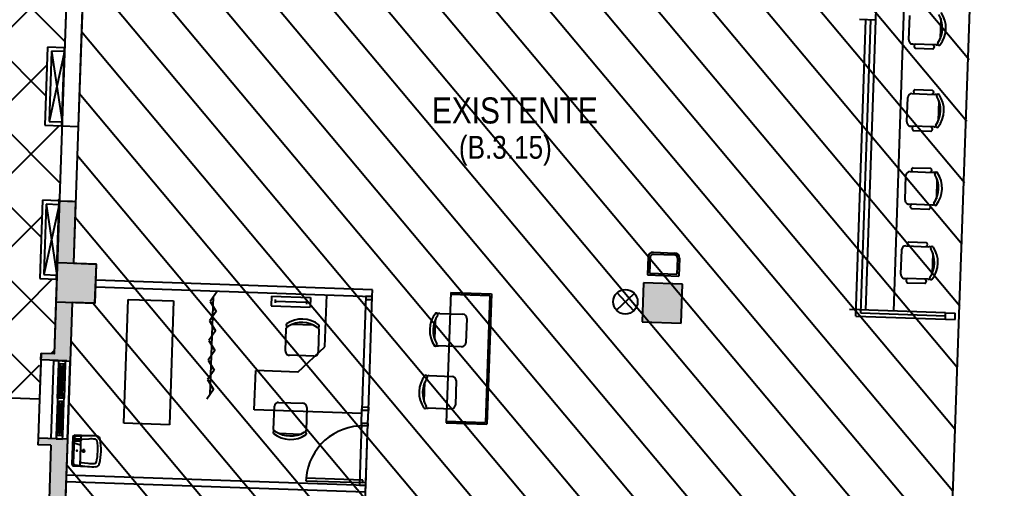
# Model space of a CAD drawing. Extents: x -28 to 149, y -33 to 76.
# Drawn here: x 68.86 to 83.87, y 14.51 to 21.71 of the extents above; entities that cross this region are included whole.
import ezdxf

# ---------------------------------------------------------------- set-up
doc = ezdxf.new("R2010")
doc.units = 0
doc.linetypes.add('DASHDOT2', pattern=[12.7, 6.35, -3.175, 0, -3.175])
for name, color, linetype in [('arq-existente', 3, 'DASHDOT2'), ('arq-hatch', 252, 'Continuous'), ('arq-proyección edificios anexos', 250, 'Continuous')]:
    doc.layers.add(name, color=color, linetype=linetype)
doc.styles.add('dape 1', font='swissck.ttf', dxfattribs={"height": 4})

# ---------------------------------------------------------------- blocks, each defined once
blk = doc.blocks.new('Torre Sur')
h = blk.add_hatch(color=256)
h.paths.add_polyline_path([(-5.644, 19.205), (-5.394, 19.196), (-5.362, 20.146), (-5.612, 20.154)])
h.paths.add_polyline_path([(-5.415, 18.597), (-5.665, 18.605), (-5.692, 17.806), (-5.892, 17.813), (-5.896, 17.713), (-5.496, 17.699), (-5.446, 17.697)])
for points in [[(-5.044, 19.184), (-5.644, 19.205), (-5.665, 18.605), (-5.065, 18.585)], [(3.95, 18.876), (3.351, 18.896), (3.33, 18.296), (3.93, 18.276)], [(-5.487, 16.498), (-5.937, 16.513), (-5.94, 16.414), (-5.74, 16.407), (-5.775, 15.407), (-5.974, 15.414), (-5.978, 15.314), (-5.578, 15.3), (-5.528, 15.299)]]:
    blk.add_hatch(color=256).paths.add_polyline_path(points)
for p, q in [((6.916, 22.926), (7.07, 27.423)), ((7.495, 27.409), (7.188, 18.464)), ((-5.459, 24.602), (-5.572, 21.304)), ((-5.459, 24.602), (-5.572, 21.304)), ((-5.209, 24.593), (-5.322, 21.295)), ((7.424, 22.623), (7.437, 22.998)), ((6.61, 18.384), (6.766, 22.931)), ((6.916, 22.926), (6.666, 22.935)), ((6.687, 18.431), (6.841, 22.929)), ((6.763, 18.479), (6.916, 22.926)), ((7.915, 22.949), (7.904, 22.64)), ((-5.791, 22.512), (-5.832, 21.313)), ((-5.531, 22.503), (-5.791, 22.512)), ((7.839, 22.547), (7.485, 22.559)), ((-5.733, 22.45), (-5.77, 21.371)), ((-5.533, 22.443), (-5.77, 21.371)), ((-5.733, 22.45), (-5.57, 21.364)), ((-5.533, 22.443), (-5.733, 22.45)), ((-5.572, 21.304), (-5.531, 22.503)), ((-5.57, 21.364), (-5.533, 22.443)), ((7.527, 22.494), (7.792, 22.485)), ((7.471, 21.799), (7.825, 21.787)), ((7.518, 21.86), (7.783, 21.851)), ((7.394, 21.364), (7.407, 21.739)), ((7.884, 21.69), (7.874, 21.38)), ((-5.832, 21.313), (-5.572, 21.304)), ((-5.77, 21.371), (-5.57, 21.364)), ((-5.572, 21.304), (-5.322, 21.295)), ((7.808, 21.287), (7.454, 21.299)), ((7.496, 21.234), (7.762, 21.225)), ((7.443, 20.602), (7.797, 20.59)), ((7.489, 20.663), (7.755, 20.654)), ((7.366, 20.167), (7.378, 20.542)), ((7.856, 20.493), (7.846, 20.183)), ((-5.871, 20.163), (-5.913, 18.964)), ((-5.612, 20.154), (-5.871, 20.163)), ((-5.653, 18.955), (-5.612, 20.154)), ((-5.612, 20.154), (-5.644, 19.205)), ((-5.612, 20.154), (-5.644, 19.205)), ((-5.612, 20.154), (-5.412, 20.148)), ((-5.612, 20.154), (-5.362, 20.146)), ((-5.612, 20.154), (-5.412, 20.148)), ((-5.362, 20.146), (-5.394, 19.196)), ((-5.813, 20.101), (-5.851, 19.022)), ((-5.614, 20.095), (-5.851, 19.022)), ((-5.813, 20.101), (-5.651, 19.015)), ((-5.614, 20.095), (-5.813, 20.101)), ((-5.651, 19.015), (-5.614, 20.095)), ((7.78, 20.09), (7.426, 20.102)), ((7.468, 20.038), (7.733, 20.028)), ((7.425, 19.524), (7.69, 19.515)), ((3.502, 19.365), (3.831, 19.354)), ((7.301, 19.028), (7.314, 19.403)), ((7.378, 19.463), (7.732, 19.451)), ((3.424, 19.293), (3.415, 19.018)), ((3.454, 19.292), (3.446, 19.047)), ((3.5, 19.335), (3.83, 19.324)), ((3.874, 19.277), (3.865, 19.032)), ((3.904, 19.276), (3.894, 19.001)), ((7.791, 19.354), (7.781, 19.044)), ((-5.644, 19.205), (-5.665, 18.605)), ((-5.044, 19.184), (-5.644, 19.205)), ((-5.065, 18.585), (-5.044, 19.184)), ((-5.913, 18.964), (-5.653, 18.955)), ((-5.851, 19.022), (-5.651, 19.015)), ((-0.806, 18.789), (-5.053, 18.935)), ((3.415, 19.018), (3.894, 19.001)), ((3.446, 19.047), (3.865, 19.032)), ((7.715, 18.951), (7.361, 18.964)), ((-5.057, 18.835), (-0.809, 18.689)), ((-3.19, 18.764), (-3.299, 18.612)), ((-0.809, 18.689), (-0.806, 18.789)), ((3.351, 18.896), (3.33, 18.296)), ((3.95, 18.876), (3.351, 18.896)), ((3.93, 18.276), (3.95, 18.876)), ((7.403, 18.899), (7.669, 18.89)), ((-4.623, 16.744), (-4.557, 18.643)), ((-4.557, 18.643), (-3.858, 18.619)), ((-3.858, 18.619), (-3.923, 16.72)), ((-3.299, 18.612), (-3.204, 18.458)), ((-3.298, 17.186), (-3.246, 18.685)), ((-2.356, 18.693), (-2.361, 18.543)), ((-2.356, 18.693), (-1.757, 18.672)), ((-2.298, 18.639), (-2.299, 18.588)), ((-2.298, 18.616), (-1.82, 18.599)), ((-1.819, 18.622), (-1.821, 18.571)), ((-1.757, 18.672), (-1.762, 18.522)), ((-1.536, 17.913), (-1.509, 18.713)), ((-0.909, 18.692), (-0.969, 16.943)), ((-0.909, 18.692), (-0.911, 18.642)), ((-0.911, 18.642), (-0.811, 18.639)), ((-0.809, 18.689), (-0.909, 18.692)), ((-0.809, 18.689), (-0.909, 18.692)), ((-0.869, 16.94), (-0.809, 18.689)), ((-0.811, 18.639), (-0.809, 18.689)), ((0.394, 18.748), (0.325, 16.749)), ((0.393, 18.723), (0.993, 18.702)), ((0.394, 18.748), (1.018, 18.726)), ((0.993, 18.702), (0.926, 16.753)), ((1.018, 18.726), (0.95, 16.727)), ((2.937, 18.478), (3.211, 18.734)), ((3.202, 18.469), (2.946, 18.743)), ((-5.665, 18.605), (-5.692, 17.806)), ((-5.665, 18.605), (-5.065, 18.585)), ((-5.415, 18.597), (-5.446, 17.697)), ((-3.204, 18.458), (-3.309, 18.312)), ((-2.361, 18.543), (-1.762, 18.522)), ((7.988, 18.437), (6.513, 18.487)), ((-3.309, 18.312), (-3.214, 18.159)), ((0.149, 18.025), (0.16, 18.335)), ((0.225, 18.428), (0.579, 18.416)), ((0.64, 18.351), (0.627, 17.976)), ((6.61, 18.384), (7.984, 18.337)), ((7.986, 18.387), (6.687, 18.431)), ((7.984, 18.337), (7.988, 18.437)), ((7.984, 18.337), (8.134, 18.332)), ((7.988, 18.437), (8.137, 18.432)), ((8.134, 18.332), (8.137, 18.432)), ((-3.214, 18.159), (-3.319, 18.012)), ((-2.141, 17.849), (-2.129, 18.203)), ((-2.032, 18.262), (-1.722, 18.252)), ((-1.629, 18.186), (-1.641, 17.832)), ((3.33, 18.296), (3.93, 18.276)), ((-3.319, 18.012), (-3.225, 17.859)), ((-3.225, 17.859), (-3.33, 17.712)), ((-1.95, 17.527), (-1.536, 17.913)), ((0.562, 17.916), (0.208, 17.928)), ((-5.896, 17.713), (-5.937, 16.513)), ((-5.896, 17.713), (-5.892, 17.813)), ((-5.496, 17.699), (-5.896, 17.713)), ((-5.692, 17.806), (-5.892, 17.813)), ((-3.33, 17.712), (-3.235, 17.559)), ((-1.706, 17.772), (-2.081, 17.785)), ((-5.737, 16.507), (-5.696, 17.706)), ((-5.737, 16.507), (-5.696, 17.706)), ((-5.696, 17.706), (-5.496, 17.699)), ((-5.696, 17.706), (-5.496, 17.699)), ((-5.696, 17.706), (-5.496, 17.699)), ((-5.696, 17.706), (-5.496, 17.699)), ((-5.696, 17.706), (-5.496, 17.699)), ((-5.696, 17.706), (-5.496, 17.699)), ((-5.696, 17.706), (-5.496, 17.699)), ((-5.696, 17.706), (-5.496, 17.699)), ((-5.696, 17.706), (-5.496, 17.699)), ((-5.696, 17.706), (-5.496, 17.699)), ((-5.696, 17.706), (-5.446, 17.697)), ((-5.659, 17.705), (-5.532, 17.7)), ((-5.659, 17.705), (-5.532, 17.7)), ((-5.64, 17.129), (-5.621, 17.653)), ((-5.632, 17.704), (-5.557, 17.701)), ((-5.632, 17.704), (-5.557, 17.701)), ((-5.621, 17.653), (-5.62, 17.703)), ((-5.522, 17.65), (-5.621, 17.653)), ((-5.62, 17.703), (-5.52, 17.7)), ((-5.598, 17.618), (-5.613, 17.163)), ((-5.597, 17.652), (-5.598, 17.618)), ((-5.598, 17.618), (-5.577, 17.603)), ((-5.547, 17.651), (-5.597, 17.652)), ((-5.59, 17.162), (-5.575, 17.617)), ((-5.571, 17.617), (-5.586, 17.162)), ((-5.577, 17.603), (-5.577, 17.619)), ((-5.577, 17.619), (-5.569, 17.619)), ((-5.575, 17.617), (-5.571, 17.617)), ((-5.569, 17.619), (-5.569, 17.603)), ((-5.569, 17.603), (-5.548, 17.616)), ((-5.563, 17.161), (-5.548, 17.616)), ((-5.548, 17.616), (-5.547, 17.651)), ((-5.522, 17.65), (-5.54, 17.125)), ((-5.52, 17.7), (-5.522, 17.65)), ((-5.487, 16.498), (-5.446, 17.697)), ((-5.487, 16.498), (-5.446, 17.697)), ((-3.235, 17.559), (-3.34, 17.412)), ((-3.34, 17.412), (-3.245, 17.259)), ((-2.62, 16.95), (-2.599, 17.55)), ((-1.95, 17.527), (-2.599, 17.55)), ((0.064, 17.473), (0.418, 17.461)), ((-3.245, 17.259), (-3.35, 17.113)), ((-0.012, 17.07), (-0.001, 17.38)), ((0.479, 17.396), (0.466, 17.022)), ((-5.64, 17.129), (-5.641, 17.079)), ((-5.54, 17.125), (-5.64, 17.129)), ((-5.615, 17.128), (-5.613, 17.163)), ((-5.565, 17.126), (-5.615, 17.128)), ((-5.613, 17.163), (-5.592, 17.176)), ((-5.592, 17.176), (-5.592, 17.16)), ((-5.592, 17.16), (-5.584, 17.16)), ((-5.586, 17.162), (-5.59, 17.162)), ((-5.584, 17.16), (-5.584, 17.175)), ((-5.584, 17.175), (-5.563, 17.161)), ((-5.563, 17.161), (-5.565, 17.126)), ((-5.541, 17.075), (-5.54, 17.125)), ((-5.641, 17.079), (-5.659, 16.554)), ((-5.641, 17.079), (-5.541, 17.075)), ((-5.633, 16.588), (-5.617, 17.043)), ((-5.616, 17.078), (-5.617, 17.043)), ((-5.617, 17.043), (-5.597, 17.028)), ((-5.566, 17.076), (-5.616, 17.078)), ((-5.594, 17.042), (-5.61, 16.587)), ((-5.606, 16.587), (-5.59, 17.042)), ((-5.597, 17.028), (-5.596, 17.044)), ((-5.596, 17.044), (-5.588, 17.044)), ((-5.59, 17.042), (-5.594, 17.042)), ((-5.588, 17.044), (-5.589, 17.028)), ((-5.589, 17.028), (-5.567, 17.041)), ((-5.567, 17.041), (-5.583, 16.586)), ((-5.567, 17.041), (-5.566, 17.076)), ((-5.559, 16.551), (-5.541, 17.075)), ((-2.324, 16.649), (-2.312, 17.003)), ((-2.247, 17.063), (-1.872, 17.05)), ((-1.812, 16.986), (-1.824, 16.632)), ((-0.969, 16.943), (-0.967, 16.993)), ((-0.967, 16.993), (-0.867, 16.99)), ((-0.867, 16.99), (-0.869, 16.94)), ((0.401, 16.961), (0.047, 16.973)), ((-0.971, 16.893), (-2.62, 16.95)), ((-0.976, 16.743), (-0.969, 16.943)), ((-0.869, 16.94), (-0.969, 16.943)), ((-0.969, 16.943), (-0.869, 16.94)), ((-0.869, 16.94), (-0.969, 16.943)), ((-0.876, 16.74), (-0.869, 16.94)), ((-3.923, 16.72), (-4.623, 16.744)), ((-0.976, 16.743), (-1.008, 15.794)), ((-0.977, 16.703), (-0.976, 16.743)), ((-0.877, 16.7), (-0.977, 16.703)), ((-0.876, 16.74), (-0.976, 16.743)), ((-0.876, 16.74), (-0.976, 16.743)), ((-0.976, 16.743), (-0.876, 16.74)), ((-0.945, 14.741), (-0.876, 16.74)), ((-0.909, 15.79), (-0.876, 16.74)), ((-0.876, 16.74), (-0.877, 16.7)), ((0.325, 16.749), (0.95, 16.727)), ((0.326, 16.774), (0.926, 16.753)), ((-5.937, 16.513), (-5.94, 16.414)), ((-5.487, 16.498), (-5.937, 16.513)), ((-5.659, 16.554), (-5.661, 16.504)), ((-5.559, 16.551), (-5.659, 16.554)), ((-5.634, 16.553), (-5.633, 16.588)), ((-5.584, 16.551), (-5.634, 16.553)), ((-5.633, 16.588), (-5.612, 16.601)), ((-5.612, 16.601), (-5.612, 16.585)), ((-5.612, 16.585), (-5.604, 16.585)), ((-5.61, 16.587), (-5.606, 16.587)), ((-5.604, 16.585), (-5.604, 16.601)), ((-5.604, 16.601), (-5.583, 16.586)), ((-5.583, 16.586), (-5.584, 16.551)), ((-5.561, 16.501), (-5.559, 16.551)), ((-5.404, 16.534), (-5.419, 16.114)), ((-5.385, 16.515), (-5.398, 16.131)), ((-5.164, 16.551), (-5.378, 16.558)), ((-5.378, 16.507), (-5.295, 16.504)), ((-5.378, 16.507), (-5.378, 16.502)), ((-5.164, 16.551), (-5.361, 16.539)), ((-5.284, 16.544), (-5.299, 16.096)), ((-1.921, 16.572), (-2.231, 16.583)), ((-5.74, 16.407), (-5.94, 16.414)), ((-5.74, 16.407), (-5.775, 15.407)), ((-5.661, 16.504), (-5.561, 16.501)), ((-5.487, 16.498), (-5.528, 15.299)), ((-5.387, 16.442), (-5.288, 16.412)), ((-5.379, 16.477), (-5.296, 16.474)), ((-5.379, 16.477), (-5.379, 16.472)), ((-5.379, 16.472), (-5.296, 16.469)), ((-5.378, 16.502), (-5.295, 16.499)), ((-5.378, 16.492), (-5.296, 16.489)), ((-5.378, 16.492), (-5.378, 16.487)), ((-5.378, 16.487), (-5.296, 16.484)), ((-5.296, 16.489), (-5.296, 16.484)), ((-5.296, 16.474), (-5.296, 16.469)), ((-5.295, 16.504), (-5.295, 16.499)), ((-5.161, 16.501), (-5.263, 16.495)), ((-5.327, 16.321), (-5.355, 16.322)), ((-5.341, 16.337), (-5.342, 16.307)), ((-5.215, 16.317), (-5.272, 16.319)), ((-5.241, 16.348), (-5.243, 16.288)), ((-5.395, 16.088), (-5.18, 16.081)), ((-5.376, 16.106), (-5.18, 16.081)), ((-5.275, 16.143), (-5.173, 16.13)), ((-0.909, 15.79), (-5.506, 15.948)), ((-5.509, 15.848), (-0.912, 15.691)), ((-1.826, 15.902), (-1.827, 15.862)), ((-1.827, 15.862), (-0.957, 15.832)), ((-0.956, 15.872), (-1.826, 15.902)), ((-1.007, 15.834), (-1.008, 15.794)), ((-1.008, 15.794), (-0.909, 15.79)), ((-1.008, 15.794), (-0.909, 15.79)), ((-0.907, 15.83), (-1.007, 15.834)), ((-0.957, 15.832), (-0.956, 15.872)), ((-0.912, 15.691), (-0.909, 15.79)), ((-0.909, 15.79), (-0.907, 15.83))]:
    blk.add_line(p, q)
at = {"lineweight": 0}
blk.add_line((-5.612, 20.154), (-5.362, 20.146), dxfattribs=at)
for centre, radius in [((3.074, 18.606), 0.188), ((-5.341, 16.322), 0.00666), ((-5.242, 16.318), 0.0162)]:
    blk.add_circle(centre, radius)
for centre, radius, start, end in [((7.531, 22.807), 0.409, 325.6088, 30.4573), ((7.576, 22.806), 0.417, 321.1631, 34.9029), ((7.487, 22.621), 0.0625, 178.033, 268.033), ((7.537, 22.525), 0.0326, 97.3276, 251.7728), ((7.784, 22.516), 0.0326, 284.2932, 78.7384), ((7.841, 22.609), 0.0625, 268.033, 295.6175), ((7.888, 22.563), 0.0229, 146.0056, 304.7231), ((7.469, 21.736), 0.0625, 88.033, 178.033), ((7.526, 21.828), 0.0326, 104.2932, 251.7728), ((7.773, 21.82), 0.0326, 284.2932, 71.7728), ((7.823, 21.724), 0.0625, 60.4486, 88.033), ((7.873, 21.767), 0.0229, 51.343, 210.0604), ((7.546, 21.546), 0.417, 321.1631, 34.9029), ((7.501, 21.548), 0.409, 325.6088, 30.4573), ((7.456, 21.362), 0.0625, 178.033, 268.033), ((7.858, 21.304), 0.0229, 146.0056, 304.7231), ((7.506, 21.265), 0.0326, 97.3276, 251.7728), ((7.754, 21.257), 0.0326, 284.2932, 78.7384), ((7.81, 21.35), 0.0625, 268.033, 295.6175), ((7.441, 20.54), 0.0625, 88.033, 178.033), ((7.498, 20.632), 0.0326, 104.2932, 251.7728), ((7.745, 20.623), 0.0326, 284.2932, 71.7728), ((7.795, 20.528), 0.0625, 60.4486, 88.033), ((7.472, 20.351), 0.409, 325.6088, 30.4573), ((7.845, 20.57), 0.0229, 51.343, 210.0604), ((7.518, 20.349), 0.417, 321.1631, 34.9029), ((7.428, 20.165), 0.0625, 178.033, 268.033), ((7.829, 20.107), 0.0229, 146.0056, 304.7231), ((7.478, 20.069), 0.0326, 97.3276, 251.7728), ((7.725, 20.06), 0.0326, 284.2932, 78.7384), ((7.782, 20.153), 0.0625, 268.033, 295.6175), ((7.433, 19.493), 0.0326, 104.2932, 251.7728), ((7.68, 19.484), 0.0326, 284.2932, 71.7728), ((3.499, 19.29), 0.075, 88.033, 178.033), ((7.376, 19.401), 0.0625, 88.033, 178.033), ((7.73, 19.389), 0.0625, 60.4486, 88.033), ((7.408, 19.212), 0.409, 325.6088, 30.4573), ((7.78, 19.431), 0.0229, 51.343, 210.0604), ((7.453, 19.211), 0.417, 321.1631, 34.9029), ((3.499, 19.29), 0.045, 88.033, 178.033), ((3.829, 19.279), 0.045, 358.033, 88.033), ((3.829, 19.279), 0.075, 358.033, 88.033), ((7.363, 19.026), 0.0625, 178.033, 268.033), ((7.413, 18.93), 0.0326, 97.3276, 251.7728), ((7.661, 18.921), 0.0326, 284.2932, 78.7384), ((7.717, 19.014), 0.0625, 268.033, 295.6175), ((7.765, 18.968), 0.0229, 146.0056, 304.7231), ((-1.888, 17.924), 0.417, 51.1631, 124.9029), ((0.488, 18.169), 0.417, 141.1631, 214.9029), ((0.533, 18.167), 0.409, 145.6088, 210.4573), ((0.176, 18.411), 0.0229, 326.0056, 124.7231), ((0.223, 18.365), 0.0625, 88.033, 115.6175), ((0.577, 18.353), 0.0625, 358.033, 88.033), ((-2.109, 18.251), 0.0229, 141.343, 300.0604), ((-2.066, 18.201), 0.0625, 150.4486, 178.033), ((-1.89, 17.879), 0.409, 55.6088, 120.4573), ((-1.646, 18.235), 0.0229, 236.0056, 34.7231), ((-1.692, 18.188), 0.0625, 358.033, 25.6175), ((0.16, 17.948), 0.0229, 231.343, 30.0604), ((0.21, 17.991), 0.0625, 240.4486, 268.033), ((0.564, 17.979), 0.0625, 268.033, 358.033), ((-2.079, 17.847), 0.0625, 178.033, 268.033), ((-1.704, 17.834), 0.0625, 268.033, 358.033), ((0.326, 17.214), 0.417, 141.1631, 214.9029), ((0.372, 17.212), 0.409, 145.6088, 210.4573), ((0.015, 17.456), 0.0229, 326.0056, 124.7231), ((0.062, 17.411), 0.0625, 88.033, 115.6175), ((0.416, 17.398), 0.0625, 358.033, 88.033), ((-2.249, 17.001), 0.0625, 88.033, 178.033), ((-1.875, 16.988), 0.0625, 358.033, 88.033), ((-0.001, 16.993), 0.0229, 231.343, 30.0604), ((0.049, 17.036), 0.0625, 240.4486, 268.033), ((0.403, 17.024), 0.0625, 268.033, 358.033), ((-0.957, 15.832), 0.87, 88.033, 175.3888), ((-5.379, 16.533), 0.025, 88.033, 178.033), ((-5.36, 16.514), 0.025, 93.2274, 178.033), ((-5.126, 15.76), 0.792, 83.3254, 92.7406), ((-5.035, 16.496), 0.05, 358.033, 88.033), ((-2.307, 16.599), 0.0229, 56.0056, 214.7231), ((-2.065, 16.911), 0.417, 231.1631, 304.9029), ((-2.262, 16.647), 0.0625, 178.033, 205.6175), ((-2.063, 16.956), 0.409, 235.6088, 300.4573), ((-1.844, 16.583), 0.0229, 321.343, 120.0604), ((-1.887, 16.634), 0.0625, 330.4486, 358.033), ((-5.261, 16.47), 0.025, 93.2274, 178.033), ((-5.119, 16.224), 0.279, 77.1819, 98.6582), ((-5.058, 16.472), 0.025, 9.7087, 88.033), ((-5.837, 16.339), 0.816, 358.033, 9.7087), ((-5.837, 16.339), 0.866, 358.033, 10.3734), ((-5.837, 16.339), 0.816, 346.3573, 358.033), ((-5.837, 16.339), 0.866, 345.6927, 358.033), ((-5.394, 16.113), 0.025, 178.033, 268.033), ((-5.373, 16.13), 0.025, 178.033, 262.8386), ((-5.272, 16.168), 0.025, 178.033, 262.8386), ((-5.088, 16.868), 0.792, 263.3254, 272.7406), ((-5.113, 16.403), 0.279, 257.4079, 278.8842), ((-5.069, 16.152), 0.025, 268.033, 346.3573), ((-5.048, 16.126), 0.05, 268.033, 358.033)]:
    blk.add_arc(centre, radius, start, end)

msp = doc.modelspace()

# ---------------------------------------------------------------- hatches: boundary and pattern name
at = {"layer": 'arq-hatch'}
h = msp.add_hatch(dxfattribs=at)
h.set_pattern_fill('NET', color=256, scale=0.25, angle=45, style=0)
h.paths.add_polyline_path([(62.72, 16.105), (69.166, 15.884), (69.166, 16.585), (69.39, 16.585), (69.43, 17.727), (69.17, 17.736), (69.211, 18.936), (69.471, 18.927), (69.51, 20.076), (69.251, 20.085), (69.292, 21.284), (69.552, 21.275), (69.672, 24.773), (69.472, 24.78), (69.52, 26.179), (69.72, 26.172), (69.841, 29.686), (78.836, 29.411), (78.845, 29.661), (79.095, 29.653), (79.189, 32.401), (79.33, 35.048), (79.03, 35.058), (79.051, 35.658), (70.656, 35.946), (70.321, 35.857), (68.999, 35.903), (69.005, 36.053), (67.805, 36.094), (67.8, 35.944), (67.213, 35.965), (64.068, 35.076), (64.027, 35.22), (62.872, 34.894), (62.913, 34.749), (61.693, 34.404), (61.652, 34.549), (60.58, 34.246), (60.497, 34.222), (60.538, 34.078), (60.374, 34.032), (59.973, 35.572), (56.35, 34.549), (56.35, 33), (56, 33), (56, 29.834), (56.075, 29.699), (57.517, 30.109), (62.745, 29.93), (62.734, 29.619), (63.184, 29.604), (62.792, 18.21), (63.143, 18.21), (63.143, 17.598), (62.772, 17.611)])
h.paths.add_polyline_path([(74.71, 66.271), (74.179, 51.278), (76.001, 42.334), (78.998, 42.943), (77.327, 51.176), (77.858, 66.159)])
h = msp.add_hatch(dxfattribs=at)
h.set_pattern_fill('LINE', color=1, scale=0.2, angle=130, style=0)
h.paths.add_polyline_path([(79.424, 29.041), (78.824, 29.062), (78.833, 29.311), (70.088, 29.612), (69.894, 23.965), (70.244, 23.953), (70.223, 23.353), (69.874, 23.365), (69.688, 17.969), (70.038, 17.957), (70.017, 17.357), (69.668, 17.369), (69.482, 11.972), (69.832, 11.96), (69.812, 11.36), (69.462, 11.372), (69.276, 5.976), (69.626, 5.964), (69.614, 5.614), (78.009, 5.326), (78.021, 5.675), (78.621, 5.655), (78.6, 5.055), (82.848, 4.909), (83.165, 14.154), (83.863, 32.14), (83.867, 32.24), (79.189, 32.401), (79.095, 29.653), (79.445, 29.641)])

# ---------------------------------------------------------------- linework, layer by layer
msp.add_lwpolyline([(79.33, 35.048), (79.095, 29.653), (78.845, 29.661), (78.833, 29.311), (74.685, 29.454), (74.689, 29.554), (69.842, 29.72), (69.72, 26.172), (69.52, 26.179), (69.472, 24.78), (69.672, 24.773), (69.39, 16.578), (69.19, 16.585), (69.166, 15.885), (62.72, 16.107)], dxfattribs=at)
at = {"layer": 'arq-hatch', "color": 1}
for points in [[(82.848, 4.909), (83.807, 32.242), (79.189, 32.401), (79.098, 29.753), (79.095, 29.653), (78.845, 29.661), (78.833, 29.311), (70.088, 29.612)], [(70.088, 29.612), (69.894, 23.965), (70.244, 23.953), (70.223, 23.353), (69.874, 23.365), (69.688, 17.969), (70.038, 17.957), (70.017, 17.357), (69.668, 17.369), (69.482, 11.972)]]:
    msp.add_lwpolyline(points, dxfattribs=at)

# ---------------------------------------------------------------- block references
at = {"layer": 'arq-proyección edificios anexos', "lineweight": 0}
msp.add_blockref('Torre Sur', (75.083, -1.228), dxfattribs=at)

# ---------------------------------------------------------------- texts
at = {"layer": 'arq-existente', "char_height": 0.4, "width": 1.39095, "attachment_point": 7, "style": 'dape 1'}
for s, insert in [('\\pi-0.46583;EXISTENTE', (75.654, 20.107)), ('\\pi0.69547;\\P\\pi-0.061345;{\\H0.875x;(B.3.15)}', (75.664, 19.467))]:
    msp.add_mtext(s, dxfattribs=dict(at, insert=insert))

doc.saveas('drawing.dxf')
